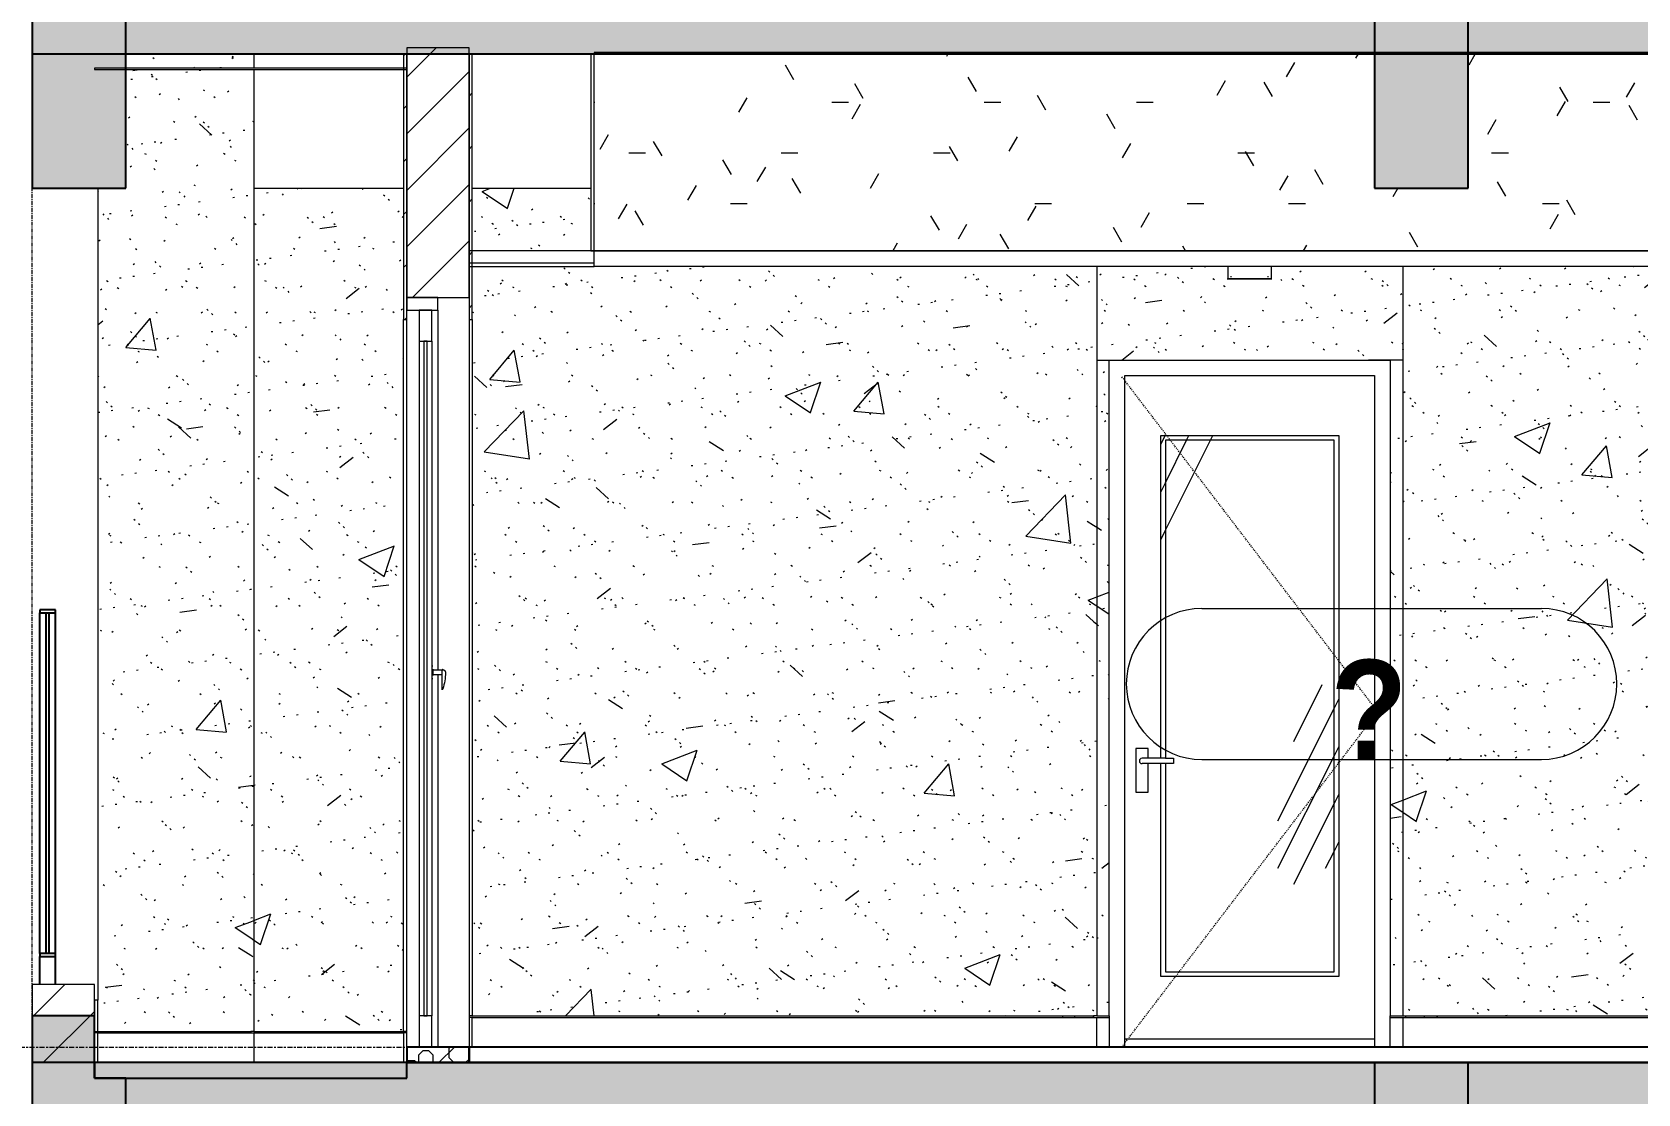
# Model space of a CAD drawing. Header units: millimetres. Extents: x 25061 to 259291, y -8723 to 35400.
# Drawn here: x 33653 to 38796, y 12250 to 15650 of the extents above; entities that cross this region are included whole.
import ezdxf

# ---------------------------------------------------------------- set-up
doc = ezdxf.new("R2010")
doc.units = ezdxf.units.MM
for name, pattern in [('Centre', [31.75, 6.35, -4.7625, 15.875, -4.7625]), ('Dash', [6.35, 3.175, -3.175]), ('Grid Line', [22.225, 12.7, -3.175, 3.175, -3.175])]:
    doc.linetypes.add(name, pattern=pattern)
for name, color, linetype, lineweight in [('0-1', 7, 'Continuous', 5), ('A-CLNG', 13, 'Continuous', 9), ('A-CLNG-1', 250, 'Continuous', 18), ('A-CLNG-2', 7, 'Continuous', 9), ('A-CLNG-PATT-1', 7, 'Continuous', 9), ('A-CLNG-PATT-2', 9, 'Continuous', 9), ('A-DETL-GENF-HDLN-1', 7, 'Dash', 9), ('A-DETL-GENF-HDLN-2', 1, 'Continuous', 9), ('A-DOOR', 31, 'Continuous', 9), ('A-DOOR-1', 7, 'Continuous', 9), ('A-DOOR-FRAM', 31, 'Continuous', 9), ('A-DOOR-GLAZ', 31, 'Continuous', 9), ('A-DOOR-IDEN', 31, 'Continuous', 9), ('A-FLOR-1', 10, 'Continuous', 25), ('A-FLOR-HRAL-1', 253, 'Continuous', 9), ('A-FLOR-LEVL-2', 51, 'Centre', 9), ('A-FLOR-PATT-1', 7, 'Continuous', 9), ('A-FLOR-PATT-2', 9, 'Continuous', 9), ('A-WALL', 113, 'Continuous', 9), ('A-WALL-1', 113, 'Continuous', 18), ('A-WALL-PATT-1', 7, 'Continuous', 9), ('A-WALL-PATT-2', 9, 'Continuous', 9), ('A-WALL-PATT-4', 111, 'Continuous', 9), ('E-LITE-EQPM', 33, 'Continuous', 9), ('E-LITE-EQPM-1', 7, 'Continuous', 9), ('I-WALL-1', 250, 'Continuous', 18), ('I-WALL-2', 7, 'Continuous', 9), ('S-BEAM-1', 12, 'Continuous', 5), ('S-BEAM-2', 10, 'Continuous', 25), ('S-BEAM-3', 7, 'Continuous', 9), ('S-COLS-1', 7, 'Continuous', 9), ('S-GRID-1', 1, 'Grid Line', 9)]:
    doc.layers.add(name, color=color, linetype=linetype, lineweight=lineweight)
doc.styles.add('Arial_B_1', font='arialbd.ttf', dxfattribs={"width": 0.9, "height": 320})
pattern_1 = [(50, (81080.3, 14125), (1165.978, -102.01), [121.92, -1341.12]), (355, (81080.3, 14125), (-225.554, 1222.763), [97.536, -1072.896]), (100.451, (81177.5, 14116.5), (940.433, 1120.746), [103.616, -1139.776]), (46.184, (81080.3, 14450.1), (1734.906, -269.074), [182.88, -2011.68]), (96.636, (81224.9, 14427.7), (1519.377, 1583.536), [155.424, -1709.665]), (351.184, (81080.3, 14450.1), (1519.39, 1583.52), [146.304, -1609.344]), (21, (81242.9, 14368.8), (970.332, -654.498), [121.92, -1341.12]), (326, (81242.9, 14368.8), (395.533, 1178.804), [97.536, -1072.896]), (71.451, (81323.7, 14314.3), (1365.87, 524.296), [103.616, -1139.776]), (37.5, (81080.3, 14125), (19.767, 541.1527), [53.645, -1006.246, 53.645, -1035.507, -1076.96]), (37.5, (81080.3, 14125), (19.767, 541.1527), [-2149.043, 53.645, -1023.315]), (7.5, (81080.3, 14125), (427.646, 641.156), [53.645, -567.334, 53.645, -981.862, -410.464]), (7.5, (81080.3, 14125), (427.646, 641.156), [-1656.486, 53.645, -356.819]), (327.5, (80717.8, 14125), (867.782, -36.665), [53.645, -352.755, 53.645, -1214.323, -1682.496]), (327.5, (80717.8, 14125), (867.782, -36.665), [-1674.368, 53.645, -1628.851]), (317.5, (80555.2, 14125), (948.028, 162.731), [53.645, -474.675, 53.645, -788.416, -1194.816]), (317.5, (80555.2, 14125), (948.028, 162.731), [-1370.38, 53.645, -1141.17])]
pattern_2 = [(37.5, (81080.3, 14125), (-5.1206, 156.61216), [5.364, -118.181, 5.364, -132.812, -132.08]), (37.5, (81080.3, 14125), (-5.1206, 156.61216), [-261.722, 5.364, -126.716]), (7.5, (81080.3, 14125), (143.847, 229.3842), [5.364, -61.285, 5.364, -105.989, -42.672]), (7.5, (81080.3, 14125), (143.847, 229.3842), [-178.003, 5.364, -37.308]), (327.5, (80980.33, 14125), (253.11758, 0.46008), [5.364, -35.276, 5.364, -140.94, -191.008]), (327.5, (80980.33, 14125), (253.11758, 0.46008), [-186.944, 5.364, -185.644]), (317.5, (80980.33, 14125), (244.3381, 71.3376), [5.364, -14.956, 5.364, -90.546, -109.728]), (317.5, (80980.33, 14125), (244.3381, 71.3376), [-116.23, 5.364, -104.364])]
pattern_3 = [(45, (81080.3, 14125), (-84.8528, 84.8528), [])]
pattern_4 = [(63.435, (81283.5, 14226.6), (-817.87, 2453.59), [1016, -609.6, 1016, -609.6, -1292.49]), (63.435, (81283.5, 14226.6), (-817.87, 2453.59), [-3251.2, 406.4, -886.09]), (63.435, (81232.7, 14277.4), (-817.87, 2453.59), [812.8, -1016, 609.6, -609.6, -1495.69]), (63.435, (81232.7, 14277.4), (-817.87, 2453.59), [-3048, 711.2, -784.49]), (63.435, (81232.7, 14429.8), (-817.87, 2453.59), [609.6, -1219.2, 406.4, -609.6, -1698.89]), (63.435, (81232.7, 14429.8), (-817.87, 2453.59), [-2844.8, 914.4, -784.49]), (63.435, (81385.1, 14277.4), (-817.87, 2453.59), [609.6, -1219.2, 508, -2206.89]), (63.435, (81537.5, 14429.8), (-817.87, 2453.59), [304.8, -1524, 203.2, -2511.69]), (63.435, (81283.5, 14683.8), (-817.87, 2453.59), [203.2, -1524, 203.2, -812.8, -1800.49]), (63.435, (81283.5, 14683.8), (-817.87, 2453.59), [-2743.2, 508, -1292.49]), (63.435, (82197.9, 14531.4), (-817.87, 2453.59), [1016, -1524, 1219.2, -804.81]), (63.435, (82197.9, 14379), (-817.87, 2453.59), [1422.4, -1016, 1524, -601.61]), (63.435, (82299.5, 14429.8), (-817.87, 2453.59), [1625.6, -812.8, 1219.2, -886.09]), (63.435, (82451.9, 14582.2), (-817.87, 2453.59), [1016, -1422.4, 812.8, -1292.49]), (63.435, (82299.5, 14887), (-817.87, 2453.59), [508, -2032, 609.6, -1394.09]), (63.435, (82604.3, 14734.6), (-817.87, 2453.59), [406.4, -2032, 406.4, -1698.89])]
pattern_5 = [(45, (81080.3, 14125), (-90.50967, 90.50967), [])]

# ---------------------------------------------------------------- blocks, each defined once
blk = doc.blocks.new('NCV_TKTC_KET CAU_rvt-1-TKCS_MẶT CẮT 1')
at = {"layer": 'A-FLOR-PATT-1'}
h = blk.add_hatch(color=256, dxfattribs=at)
h.paths.add_polyline_path([(127252.4, 15580), (127252.4, 15750), (118852.4, 15750), (118852.4, 15580), (126740, 15580)])
h.paths.add_polyline_path([(33652.6, 15580), (42052.6, 15580), (42052.6, 15750), (33652.6, 15750)])
h.paths.add_polyline_path([(114352.4, 15580), (114352.4, 15750), (105952.4, 15750), (105952.4, 15580), (113942, 15580)])
h.paths.add_polyline_path([(46552.6, 15580), (54952.6, 15580), (54952.6, 15750), (46552.6, 15750)])
h = blk.add_hatch(color=256, dxfattribs=at)
h.paths.add_polyline_path([(33652.6, 12180), (42052.6, 12180), (42052.6, 12350), (33652.6, 12350), (33652.6, 12183.4)])
h.paths.add_polyline_path([(54751.6, 12180), (54952.6, 12180), (54952.6, 12350), (46552.6, 12350), (46552.6, 12180), (53151.9, 12180)])
h.paths.add_polyline_path([(127252.4, 12180), (127252.4, 12350), (118852.4, 12350), (118852.4, 12180), (126740, 12180)])
h.paths.add_polyline_path([(105952.4, 12180), (114352.4, 12180), (114352.4, 12350), (105952.4, 12350), (105952.4, 12183.4)])
at = {"layer": 'S-BEAM-1'}
for points in [[(37952.6, 15150), (38252.6, 15150), (38252.6, 15750), (37952.6, 15750), (37952.6, 15224.5)], [(33952.6, 15150), (33952.6, 15700), (33652.6, 15700), (33652.6, 15150)], [(33852.6, 12300), (33852.6, 12500), (33652.6, 12500), (33652.6, 12300)], [(38252.6, 11750), (38252.6, 12350), (37952.6, 12350), (37954.3, 11750)], [(33952.6, 11750), (33952.6, 12300), (33652.6, 12300), (33652.6, 11750)]]:
    blk.add_hatch(color=256, dxfattribs=at).paths.add_polyline_path(points)
at = {"layer": 'A-FLOR-1'}
for p, q in [((33652.6, 15750), (33652.6, 15580)), ((33652.6, 15580), (42052.6, 15580)), ((42052.6, 12350), (33652.6, 12350)), ((33652.6, 12350), (33652.6, 12180))]:
    blk.add_line(p, q, dxfattribs=at)
at = {"layer": 'S-BEAM-2'}
for p, q in [((37952.6, 15750), (37952.6, 15150)), ((38252.6, 15150), (38252.6, 15750)), ((33652.6, 15700), (33652.6, 15150)), ((33952.6, 15150), (33952.6, 15700)), ((33652.6, 15150), (33952.6, 15150)), ((37952.6, 15150), (38252.6, 15150)), ((33852.6, 12500), (33652.6, 12500)), ((33652.6, 12500), (33652.6, 12300)), ((33852.6, 12300), (33852.6, 12500)), ((38252.6, 12350), (37952.6, 12350)), ((37952.6, 12350), (37952.6, 11750)), ((38252.6, 11750), (38252.6, 12350)), ((33652.6, 12300), (33652.6, 11750)), ((33952.6, 12300), (33852.6, 12300)), ((33952.6, 11750), (33952.6, 12300))]:
    blk.add_line(p, q, dxfattribs=at)
at = {"layer": 'S-BEAM-3'}
for p, q in [((34362.6, 15150), (34842.6, 15150)), ((35062.6, 15150), (35442.4, 15150))]:
    blk.add_line(p, q, dxfattribs=at)
at = {"layer": 'S-COLS-1'}
blk.add_line((34352.6, 12450), (34352.6, 12445), dxfattribs=at)
blk = doc.blocks.new('DOOR_CW_01 CANH MO-PANEL KINH - DIG_02-800x2200-CỬA NHÔM KÍNH-400864-TKCS_MẶT CẮT 1')
at = {"layer": 'A-DOOR-1'}
for p, q in [((38042.564287, 7800), (37932.564287, 7800)), ((38052.564287, 5695), (38052.564287, 5700)), ((38052.564287, 5695), (38052.564287, 5700)), ((38052.564287, 5695), (38052.564287, 5700)), ((38112.564287, 5695), (38112.564287, 5700)), ((38152.564287, 5700), (38152.564287, 5695)), ((38152.564287, 5700), (38152.564287, 5695)), ((38152.564287, 5695), (38152.564287, 5700))]:
    blk.add_line(p, q, dxfattribs=at)
blk = doc.blocks.new('DOOR_CW_01 CANH MO-PANEL KINH - DIW_01-900x2200-CỬA GỖ VÂN LAMINATE-553393-TKCS_MẶT CẮT 1')
at = {"layer": 'A-DOOR-1'}
for p, q in [((37062.564287, 7800), (37172.564287, 7800)), ((36952.564287, 5700), (36952.564287, 5695)), ((36952.564287, 5700), (36952.564287, 5695)), ((36952.564287, 5700), (36952.564287, 5695)), ((36992.564287, 5695), (36992.564287, 5700)), ((37052.564287, 5695), (37052.564287, 5700)), ((37052.564287, 5695), (37052.564287, 5700)), ((37052.564287, 5700), (37052.564287, 5695))]:
    blk.add_line(p, q, dxfattribs=at)
blk = doc.blocks.new('LIC_09 - ĐÈN LED DOWNLIGHT ÂM TRẦN_ P_9W - 6000K - LIC_09 - ĐÈN LED DOWNLIGHT ÂM TRẦN_ P_9W_ ÁNH SÁNG TRẮNG 6000K-513702-TKCS_MẶT CẮT 1')
at = {"layer": 'E-LITE-EQPM-1'}
for p, q in [((37482.2, 8100), (37482.2, 8060)), ((37622.2, 8060), (37622.2, 8100)), ((37480.9, 8060), (37623.5, 8060)), ((37552.2, 8060), (37482.2, 8060)), ((37492.2, 8068), (37492.2, 8065)), ((37622.2, 8060), (37552.2, 8060)), ((37612.2, 8065), (37612.2, 8068))]:
    blk.add_line(p, q, dxfattribs=at)
blk = doc.blocks.new('DOOR_CW_01 CANH MO-PANEL KINH - DIG_01-900x2200-CỬA NHÔM KÍNH-V30-TKCS_MẶT CẮT 1')
at = {"layer": 'A-DETL-GENF-HDLN-2'}
h = blk.add_hatch(dxfattribs=at)
h.set_pattern_fill('FP_13', color=256, style=0, pattern_type=2)
h.set_pattern_definition(pattern_4)
h.paths.add_polyline_path([(37822.6, 12626), (37837.6, 12626), (37837.6, 14358), (37267.6, 14358), (37267.6, 13324.5), (37282.6, 13324.5), (37282.6, 14343), (37822.6, 14343), (37822.6, 12641), (37282.6, 12641), (37282.6, 13307.5), (37267.6, 13307.5), (37267.6, 12626), (37282.6, 12626)])
h = blk.add_hatch(dxfattribs=at)
h.set_pattern_fill('FP_13', color=256, style=0, pattern_type=2)
h.set_pattern_definition(pattern_4)
h.paths.add_polyline_path([(37822.6, 12641), (37822.6, 14343), (37282.6, 14343), (37282.6, 13324.5), (37308.4, 13324.5), (37308.4, 13307.5), (37282.6, 13307.5), (37282.6, 12641)])
at = {"layer": 'A-DETL-GENF-HDLN-1'}
for p, q in [((37962.6, 13473.5), (37142.6, 14547)), ((37142.6, 12400), (37962.6, 13473.5))]:
    blk.add_line(p, q, dxfattribs=at)
at = {"layer": 'A-DOOR-1'}
for p, q in [((37152.6, 12400), (37152.6, 14550)), ((37152.6, 14550), (37952.6, 14550)), ((37952.6, 14550), (37952.6, 12400)), ((37267.6, 13324.5), (37267.6, 14358)), ((37267.6, 14358), (37837.6, 14358)), ((37837.6, 14358), (37837.6, 12626)), ((37822.6, 14343), (37282.6, 14343)), ((37282.6, 14343), (37282.6, 13324.5)), ((37822.6, 12641), (37822.6, 14343)), ((37227.3, 13356), (37187.8, 13356)), ((37187.8, 13356), (37187.8, 13216)), ((37282.6, 13324.5), (37207.6, 13324.5)), ((37227.3, 13324.5), (37227.3, 13356)), ((37282.6, 13324.5), (37308.4, 13324.5)), ((37308.4, 13324.5), (37308.4, 13307.5)), ((37282.6, 13307.5), (37207.6, 13307.5)), ((37227.3, 13216), (37227.3, 13307.5)), ((37267.6, 12626), (37267.6, 13307.5)), ((37282.6, 13307.5), (37282.6, 12641)), ((37308.4, 13307.5), (37282.6, 13307.5)), ((37187.8, 13216), (37227.3, 13216)), ((37837.6, 12626), (37267.6, 12626)), ((37282.6, 12641), (37822.6, 12641)), ((37102.6, 12500), (37102.6, 12495)), ((38002.6, 12495), (38002.6, 12500)), ((37152.6, 12426), (37952.6, 12426))]:
    blk.add_line(p, q, dxfattribs=at)
for start, end in [(90, 180), (180, 270)]:
    blk.add_arc((37207.6, 13316), 8.5, start, end, dxfattribs=at)
blk = doc.blocks.new('Railing - Railing-910886-TKCS_MẶT CẮT 1')
at = {"layer": 'A-FLOR-HRAL-1'}
for p, q in [((33862.564287, 5645), (33852.564287, 5645)), ((33852.564287, 5645), (33852.564287, 5550)), ((33862.564287, 5550), (33862.564287, 5645)), ((33862.564287, 5645), (34362.564287, 5645)), ((34362.564287, 5645), (34842.564287, 5645)), ((34362.564287, 5645), (34362.564287, 5550)), ((34852.564287, 5645), (34842.564287, 5645)), ((34842.564287, 5645), (34842.564287, 5550)), ((33852.564287, 5550), (33862.564287, 5550))]:
    blk.add_line(p, q, dxfattribs=at)
blk = doc.blocks.new('Railing - Railing-910888-TKCS_MẶT CẮT 1')
at = {"layer": 'A-FLOR-HRAL-1'}
for p, q in [((38042.564287, 5695), (41842.564287, 5695)), ((38042.564287, 5695), (38042.564287, 5600)), ((41852.564287, 5695), (41842.564287, 5695)), ((41842.564287, 5695), (41842.564287, 5600)), ((41852.564287, 5600), (41852.564287, 5695)), ((41842.564287, 5600), (41852.564287, 5600))]:
    blk.add_line(p, q, dxfattribs=at)
blk = doc.blocks.new('Railing - Railing-910890-TKCS_MẶT CẮT 1')
at = {"layer": 'A-FLOR-HRAL-1'}
for p, q in [((38002.564287, 5600), (38002.564287, 5695)), ((38002.564287, 5695), (38042.564287, 5695))]:
    blk.add_line(p, q, dxfattribs=at)
blk = doc.blocks.new('Railing - Railing-V34-TKCS_MẶT CẮT 1')
at = {"layer": 'A-FLOR-HRAL-1'}
for p, q in [((37062.564287, 12495), (37102.564287, 12495)), ((37062.564287, 12400), (37062.564287, 12495)), ((37102.564287, 12495), (37102.564287, 12400))]:
    blk.add_line(p, q, dxfattribs=at)
blk = doc.blocks.new('Railing - Railing-V35-TKCS_MẶT CẮT 1')
at = {"layer": 'A-FLOR-HRAL-1'}
for p, q in [((35062.6, 12495), (35052.6, 12495)), ((35062.6, 12495), (37062.2, 12495)), ((35062.6, 12400), (35062.6, 12495)), ((37062.2, 12495), (37062.2, 12400))]:
    blk.add_line(p, q, dxfattribs=at)
blk = doc.blocks.new('CL_01-VÁCH DỰNG THẠCH CAO CĂN HỘ LOẠI 1-5A5 - CL_01-VÁCH DỰNG THẠCH CAO CĂN HỘ LOẠI 1A-5-V36-TKCS_MẶT CẮT 1')
at = {"layer": 'A-CLNG-PATT-2'}
h = blk.add_hatch(dxfattribs=at)
h.set_pattern_fill('FP_1', color=256, style=0, pattern_type=2)
h.set_pattern_definition([(0, (81080.3, 14125), (650.24, 162.56), [53.645, -434.035, 53.645, -434.035, -2600.96]), (0, (81080.3, 14125), (650.24, 162.56), [-975.36, 53.645, -921.715, 53.645, -434.035, -1137.92]), (0, (81080.3, 14125), (650.24, 162.56), [-2438.4, 53.645, -271.475, 53.645, -759.155]), (120, (81324.14, 14206.28), (-465.9011, 481.84436), [53.645, -434.035, 53.645, -3034.995]), (120, (81324.14, 14206.28), (-465.9011, 481.84436), [-541.325, -434.035, 53.645, -921.715, -1625.6]), (120, (81324.14, 14206.28), (-465.9011, 481.84436), [-1950.72, 53.645, -434.035, 53.645, -1084.275]), (120, (81324.14, 14206.28), (-465.9011, 481.84436), [-2492.045, -271.475, 53.645, -759.155]), (240, (81405.42, 14531.4), (-184.3389, -644.40436), [53.645, -434.035, 53.645, -3034.995]), (240, (81405.42, 14531.4), (-184.3389, -644.40436), [-541.325, -434.035, 53.645, -921.715, -1625.6]), (240, (81405.42, 14531.4), (-184.3389, -644.40436), [-1950.72, 53.645, -434.035, 53.645, -1084.275]), (240, (81405.42, 14531.4), (-184.3389, -644.40436), [-2492.045, -271.475, 53.645, -759.155])])
h.paths.add_polyline_path([(35452.4, 14950), (41052.6, 14950), (41052.6, 15580), (38252.6, 15580), (38252.6, 15150), (37952.6, 15150), (37952.6, 15580), (35452.4, 15580)])
at = {"layer": 'A-CLNG-1'}
for p, q in [((35452.4, 15580), (35442.4, 15580)), ((35442.4, 15580), (35442.4, 14950)), ((35452.4, 14950), (35452.4, 15580)), ((35442.4, 14950), (35452.4, 14950))]:
    blk.add_line(p, q, dxfattribs=at)
at = {"layer": 'A-CLNG-2'}
blk.add_line((41052.6, 14950), (35452.6, 14950), dxfattribs=at)
blk = doc.blocks.new('NCV_TKTC_TANG 3 - 4_rvt-1-TKCS_MẶT CẮT 1')
at = {"layer": 'A-CLNG-PATT-1'}
h = blk.add_hatch(dxfattribs=at)
h.set_pattern_fill('FP_7', color=256, style=0, pattern_type=2)
h.set_pattern_definition([(0, (81080.3, 14125), (1300.48, 325.12), [53.645, -921.715, 53.645, -6123.635]), (0, (81080.3, 14125), (1300.48, 325.12), [-1029.005, -921.715, 53.645, -1897.075, -3251.2]), (0, (81080.3, 14125), (1300.48, 325.12), [-3901.44, 53.645, -921.715, 53.645, -2222.195]), (0, (81080.3, 14125), (1300.48, 325.12), [-4930.445, -596.595, 53.645, -1571.955]), (120, (81567.98, 14287.56), (-931.8022, 963.6887), [53.645, -921.715, -6177.28]), (120, (81567.98, 14287.56), (-931.8022, 963.6887), [-975.36, 53.645, -921.715, -5201.92]), (120, (81567.98, 14287.56), (-931.8022, 963.6887), [-1950.72, 53.645, -1897.075, -3251.2]), (120, (81567.98, 14287.56), (-931.8022, 963.6887), [-3901.44, 53.645, -921.715, -2275.84]), (120, (81567.98, 14287.56), (-931.8022, 963.6887), [-4876.8, 53.645, -596.595, -1625.6]), (120, (81567.98, 14287.56), (-931.8022, 963.6887), [-5527.04, 53.645, -1571.955]), (240, (81730.54, 14937.8), (-368.6778, -1288.8087), [53.645, -921.715, -6177.28]), (240, (81730.54, 14937.8), (-368.6778, -1288.8087), [-975.36, 53.645, -921.715, -5201.92]), (240, (81730.54, 14937.8), (-368.6778, -1288.8087), [-1950.72, 53.645, -1897.075, -3251.2]), (240, (81730.54, 14937.8), (-368.6778, -1288.8087), [-3901.44, 53.645, -921.715, -2275.84]), (240, (81730.54, 14937.8), (-368.6778, -1288.8087), [-4876.8, 53.645, -596.595, -1625.6]), (240, (81730.54, 14937.8), (-368.6778, -1288.8087), [-5527.04, 53.645, -1571.955])])
h.paths.add_polyline_path([(38754.2, 15580), (41052.6, 15580), (41052.6, 15585), (35452.6, 15585), (35452.6, 15580), (37954.3, 15580)])
at = {"layer": 'A-FLOR-PATT-2'}
h = blk.add_hatch(dxfattribs=at)
h.set_pattern_fill('FP_6', color=256, style=0, pattern_type=2)
h.set_pattern_definition([(180, (81252.7, 14216.3), (-2e-14, -203.2), [19.239, -183.961]), (135, (81266.3, 14202.7), (-203.19986, 1e-14), [19.239, -268.129]), (90, (81266.3, 14183.47), (-203.2, 1e-14), [19.239, -183.961]), (45, (81252.7, 14169.86), (0, 203.19986), [19.239, -268.129]), (0, (81233.46, 14169.86), (0, 203.2), [19.239, -183.961]), (315, (81219.86, 14183.47), (203.19986, 0), [19.239, -268.129]), (270, (81219.86, 14202.7), (203.2, 1e-14), [19.239, -183.961]), (225, (81233.46, 14216.31), (1e-14, -203.19986), [19.239, -268.129]), (180, (81207.18, 14184.3), (-2e-14, -203.2), [22.055, -181.145]), (135, (81222.78, 14168.71), (-203.19986, 1e-14), [22.055, -265.314]), (90, (81222.78, 14146.66), (-203.2, 1e-14), [22.055, -181.145]), (45, (81207.18, 14131.06), (0, 203.19986), [22.055, -265.314]), (0, (81185.13, 14131.06), (0, 203.2), [22.055, -181.145]), (315, (81169.54, 14146.66), (203.19986, 0), [22.055, -265.314]), (270, (81169.54, 14168.71), (203.2, 1e-14), [22.055, -181.145]), (225, (81185.13, 14184.3), (1e-14, -203.19986), [22.055, -265.314]), (180, (81114.68, 14169.67), (-2e-14, -203.2), [14.547, -188.653]), (135, (81124.96, 14159.39), (-203.19986, 1e-14), [14.547, -272.821]), (90, (81124.96, 14144.84), (-203.2, 1e-14), [14.547, -188.653]), (45, (81114.68, 14134.56), (0, 203.19986), [14.547, -272.821]), (0, (81100.13, 14134.56), (0, 203.2), [14.547, -188.653]), (315, (81089.85, 14144.84), (203.19986, 0), [14.547, -272.821]), (270, (81089.85, 14159.39), (203.2, 1e-14), [14.547, -188.653]), (225, (81100.13, 14169.67), (1e-14, -203.19986), [14.547, -272.821]), (90, (81183.32, 14194.78), (-203.2, 1e-14), [29.097, -174.103]), (45, (81162.74, 14174.2), (0, 203.19986), [29.097, -258.271]), (0, (81133.65, 14174.2), (0, 203.2), [29.097, -174.103]), (315, (81113.07, 14194.78), (203.19986, 0), [29.097, -258.271]), (270, (81113.07, 14223.87), (203.2, 1e-14), [29.097, -174.103]), (225, (81133.65, 14244.45), (1e-14, -203.19986), [29.097, -258.271]), (180, (81162.74, 14244.45), (-2e-14, -203.2), [29.097, -174.103]), (135, (81183.32, 14223.87), (-203.19986, 1e-14), [29.097, -258.271]), (90, (81262.35, 14261.4), (-203.2, 1e-14), [37.075, -166.125]), (45, (81236.13, 14235.19), (0, 203.19986), [37.075, -250.293]), (0, (81199.05, 14235.19), (0, 203.2), [37.075, -166.125]), (315, (81172.84, 14261.4), (203.19986, 0), [37.075, -250.293]), (270, (81172.84, 14298.48), (203.2, 1e-14), [37.075, -166.125]), (225, (81199.05, 14324.7), (1e-14, -203.19986), [37.075, -250.293]), (180, (81236.13, 14324.7), (-2e-14, -203.2), [37.075, -166.125]), (135, (81262.35, 14298.48), (-203.19986, 1e-14), [37.075, -250.293]), (90, (81138.85, 14272.68), (-203.2, 1e-14), [19.242, -183.958]), (45, (81125.24, 14259.07), (0, 203.19986), [19.242, -268.127]), (0, (81106, 14259.07), (0, 203.2), [19.242, -183.958]), (315, (81092.4, 14272.68), (203.19986, 0), [19.242, -268.127]), (270, (81092.4, 14291.92), (203.2, 1e-14), [19.242, -183.958]), (225, (81106, 14305.53), (1e-14, -203.19986), [19.242, -268.127]), (180, (81125.24, 14305.53), (-2e-14, -203.2), [19.242, -183.958]), (135, (81138.85, 14291.92), (-203.19986, 1e-14), [19.242, -268.127])])
h.paths.add_polyline_path([(35052.6, 12350), (35052.6, 12400), (34852.6, 12400), (34852.6, 12350)])
at = {"layer": 'A-WALL-PATT-1'}
h = blk.add_hatch(dxfattribs=at)
h.set_pattern_fill('FP_3', color=256, style=0, pattern_type=2)
h.set_pattern_definition(pattern_3)
h.paths.add_polyline_path([(34852.6, 14730), (34852.6, 15580), (34842.6, 15580), (34842.6, 14730)])
h = blk.add_hatch(dxfattribs=at)
h.set_pattern_fill('FP_3', color=256, style=0, pattern_type=2)
h.set_pattern_definition(pattern_3)
h.paths.add_polyline_path([(35062.6, 14730), (35062.6, 15580), (35052.6, 15580), (35052.6, 14730)])
h = blk.add_hatch(dxfattribs=at)
h.set_pattern_fill('FP_3', color=256, style=0, pattern_type=2)
h.set_pattern_definition(pattern_3)
h.paths.add_polyline_path([(33862.6, 12450), (33862.6, 12550), (33852.6, 12550), (33852.6, 12450)])
at = {"layer": 'A-WALL-PATT-2'}
h = blk.add_hatch(dxfattribs=at)
h.set_pattern_fill('FP_4', color=256, style=0, pattern_type=2)
h.set_pattern_definition(pattern_1)
h.paths.add_polyline_path([(33955, 12450), (34352.6, 12450), (34352.6, 15530), (33952.6, 15530), (33952.6, 15150), (33862.6, 15150), (33862.6, 12450)])
h.paths.add_polyline_path([(33952.6, 15535), (34352.6, 15535), (34352.6, 15580), (33952.6, 15580)])
h = blk.add_hatch(dxfattribs=at)
h.set_pattern_fill('FP_5', color=256, style=0, pattern_type=2)
h.set_pattern_definition(pattern_2)
h.paths.add_polyline_path([(33955, 12450), (34352.6, 12450), (34352.6, 15530), (33952.6, 15530), (33952.6, 15150), (33862.6, 15150), (33862.6, 12450)])
h.paths.add_polyline_path([(33952.6, 15535), (34352.6, 15535), (34352.6, 15580), (33952.6, 15580)])
h = blk.add_hatch(dxfattribs=at)
h.set_pattern_fill('FP_4', color=256, style=0, pattern_type=2)
h.set_pattern_definition(pattern_1)
h.paths.add_polyline_path([(34352.6, 12450), (34362.6, 12450), (34362.6, 15530), (34352.6, 15530), (34352.6, 13399.9)])
h.paths.add_polyline_path([(34352.6, 15535), (34362.6, 15535), (34362.6, 15580), (34352.6, 15580)])
h = blk.add_hatch(dxfattribs=at)
h.set_pattern_fill('FP_5', color=256, style=0, pattern_type=2)
h.set_pattern_definition(pattern_2)
h.paths.add_polyline_path([(34352.6, 12450), (34362.6, 12450), (34362.6, 15530), (34352.6, 15530), (34352.6, 13399.9)])
h.paths.add_polyline_path([(34352.6, 15535), (34362.6, 15535), (34362.6, 15580), (34352.6, 15580)])
h = blk.add_hatch(dxfattribs=at)
h.set_pattern_fill('FP_4', color=256, style=0, pattern_type=2)
h.set_pattern_definition(pattern_1)
h.paths.add_polyline_path([(34842.6, 12450), (34842.6, 15150), (34362.6, 15150), (34362.6, 12450)])
h = blk.add_hatch(dxfattribs=at)
h.set_pattern_fill('FP_5', color=256, style=0, pattern_type=2)
h.set_pattern_definition(pattern_2)
h.paths.add_polyline_path([(34842.6, 12450), (34842.6, 15150), (34362.6, 15150), (34362.6, 12450)])
h = blk.add_hatch(dxfattribs=at)
h.set_pattern_fill('FP_4', color=256, style=0, pattern_type=2)
h.set_pattern_definition(pattern_1)
h.paths.add_polyline_path([(35062.6, 12500), (37052.6, 12500), (37052.6, 14900), (35062.6, 14900), (35062.6, 13399.9)])
h.paths.add_polyline_path([(35442.4, 14950), (35442.4, 15150), (35062.6, 15150), (35062.6, 14950)])
h = blk.add_hatch(dxfattribs=at)
h.set_pattern_fill('FP_5', color=256, style=0, pattern_type=2)
h.set_pattern_definition(pattern_2)
h.paths.add_polyline_path([(35062.6, 12500), (37052.6, 12500), (37052.6, 14900), (35062.6, 14900), (35062.6, 13399.9)])
h.paths.add_polyline_path([(35442.4, 14950), (35442.4, 15150), (35062.6, 15150), (35062.6, 14950)])
h = blk.add_hatch(dxfattribs=at)
h.set_pattern_fill('FP_4', color=256, style=0, pattern_type=2)
h.set_pattern_definition(pattern_1)
h.paths.add_polyline_path([(38754.2, 12500), (41842.6, 12500), (41842.6, 14900), (38042.6, 14900), (38042.6, 12500)])
h.paths.add_polyline_path([(41842.6, 14950), (41842.6, 15150), (41062.6, 15150), (41062.6, 14950)])
h = blk.add_hatch(dxfattribs=at)
h.set_pattern_fill('FP_5', color=256, style=0, pattern_type=2)
h.set_pattern_definition(pattern_2)
h.paths.add_polyline_path([(38754.2, 12500), (41842.6, 12500), (41842.6, 14900), (38042.6, 14900), (38042.6, 12500)])
h.paths.add_polyline_path([(41842.6, 14950), (41842.6, 15150), (41062.6, 15150), (41062.6, 14950)])
h = blk.add_hatch(dxfattribs=at)
h.set_pattern_fill('FP_4', color=256, style=0, pattern_type=2)
h.set_pattern_definition(pattern_1)
h.paths.add_polyline_path([(37062.6, 12500), (37062.6, 14900), (37052.6, 14900), (37052.6, 12500)])
h = blk.add_hatch(dxfattribs=at)
h.set_pattern_fill('FP_5', color=256, style=0, pattern_type=2)
h.set_pattern_definition(pattern_2)
h.paths.add_polyline_path([(37062.6, 12500), (37062.6, 14900), (37052.6, 14900), (37052.6, 12500)])
h = blk.add_hatch(dxfattribs=at)
h.set_pattern_fill('FP_4', color=256, style=0, pattern_type=2)
h.set_pattern_definition(pattern_1)
h.paths.add_polyline_path([(37062.6, 12500), (37102.6, 12500), (37102.6, 14600), (38002.6, 14600), (38002.6, 12500), (38042.6, 12500), (38042.6, 14900), (37622.2, 14900), (37622.2, 14860), (37482.2, 14860), (37482.2, 14900), (37062.6, 14900), (37062.6, 14600)])
h = blk.add_hatch(dxfattribs=at)
h.set_pattern_fill('FP_5', color=256, style=0, pattern_type=2)
h.set_pattern_definition(pattern_2)
h.paths.add_polyline_path([(37062.6, 12500), (37102.6, 12500), (37102.6, 14600), (38002.6, 14600), (38002.6, 12500), (38042.6, 12500), (38042.6, 14900), (37622.2, 14900), (37622.2, 14860), (37482.2, 14860), (37482.2, 14900), (37062.6, 14900), (37062.6, 14600)])
at = {"layer": 'A-CLNG-1'}
for p, q in [((41052.6, 15585), (35452.6, 15585)), ((35452.6, 15585), (35452.6, 15580)), ((34852.6, 15535), (33852.6, 15535)), ((33852.6, 15535), (33852.6, 15530)), ((34852.6, 15530), (34852.6, 15535)), ((35452.6, 15580), (41052.6, 15580)), ((33852.6, 15530), (34852.6, 15530)), ((35452.6, 14950), (35052.6, 14950)), ((35052.6, 14950), (35052.6, 14900)), ((35452.6, 14900), (35452.6, 14950)), ((35052.6, 14900), (35452.6, 14900))]:
    blk.add_line(p, q, dxfattribs=at)
at = {"layer": 'A-CLNG-2'}
for p, q in [((35452.6, 14950), (41052.6, 14950)), ((35452.6, 14910), (35052.6, 14910)), ((41052.6, 14900), (35452.6, 14900))]:
    blk.add_line(p, q, dxfattribs=at)
at = {"layer": 'A-FLOR-1'}
for p, q in [((35052.6, 12400), (34852.6, 12400)), ((34852.6, 12400), (34852.6, 12350)), ((41852.6, 12400), (35052.6, 12400)), ((35052.6, 12400), (35052.6, 12350)), ((35052.6, 12350), (35052.6, 12400)), ((34852.6, 12350), (33852.6, 12350)), ((33852.6, 12350), (33852.6, 12300)), ((34852.6, 12300), (34852.6, 12350)), ((34852.6, 12350), (35052.6, 12350)), ((35052.6, 12350), (41852.6, 12350)), ((33852.6, 12300), (34852.6, 12300))]:
    blk.add_line(p, q, dxfattribs=at)
at = {"layer": 'I-WALL-1'}
for p, q in [((34842.6, 15580), (34842.6, 14730)), ((34852.6, 15580), (34842.6, 15580)), ((34852.6, 14730), (34852.6, 15580)), ((35052.6, 15580), (35052.6, 14730)), ((35062.6, 15580), (35052.6, 15580)), ((35062.6, 14730), (35062.6, 15580)), ((34842.6, 14730), (34852.6, 14730)), ((35052.6, 14730), (35062.6, 14730)), ((33852.6, 12550), (33852.6, 12450)), ((33862.6, 12550), (33852.6, 12550)), ((33862.6, 12450), (33862.6, 12550)), ((33852.6, 12450), (33862.6, 12450))]:
    blk.add_line(p, q, dxfattribs=at)
at = {"layer": 'I-WALL-2'}
for p, q in [((34362.6, 15580), (34362.6, 15535)), ((34362.6, 15530), (34362.6, 12450)), ((33862.6, 15150), (33862.6, 12550)), ((37062.6, 14900), (37062.6, 12500)), ((38042.6, 14900), (38042.6, 12500)), ((34842.6, 12450), (34842.6, 14730)), ((35062.6, 14730), (35062.6, 12500)), ((37102.6, 12500), (37102.6, 14600)), ((37102.6, 14600), (38002.6, 14600)), ((38002.6, 14600), (38002.6, 12500)), ((35062.6, 12500), (35052.6, 12500)), ((35062.6, 12500), (37052.6, 12500)), ((37062.6, 12500), (37052.6, 12500)), ((37062.6, 12500), (37102.6, 12500)), ((38002.6, 12500), (38042.6, 12500)), ((38042.6, 12500), (41842.6, 12500)), ((33862.6, 12450), (34352.6, 12450)), ((34362.6, 12450), (34352.6, 12450)), ((34362.6, 12450), (34842.6, 12450)), ((34852.6, 12450), (34842.6, 12450))]:
    blk.add_line(p, q, dxfattribs=at)
at = {"layer": ''}
for name, p in [('Railing - Railing-V35-TKCS_MẶT CẮT 1', (0, 0)), ('Railing - Railing-V34-TKCS_MẶT CẮT 1', (0, 0)), ('Railing - Railing-910890-TKCS_MẶT CẮT 1', (0, 6800)), ('Railing - Railing-910888-TKCS_MẶT CẮT 1', (0, 6800)), ('Railing - Railing-910886-TKCS_MẶT CẮT 1', (0, 6800))]:
    blk.add_blockref(name, p, dxfattribs=at)
at = {"layer": 'A-CLNG'}
blk.add_blockref('CL_01-VÁCH DỰNG THẠCH CAO CĂN HỘ LOẠI 1-5A5 - CL_01-VÁCH DỰNG THẠCH CAO CĂN HỘ LOẠI 1A-5-V36-TKCS_MẶT CẮT 1', (0, 0), dxfattribs=at)
at = {"layer": 'A-DOOR'}
for name, p in [('DOOR_CW_01 CANH MO-PANEL KINH - DIW_01-900x2200-CỬA GỖ VÂN LAMINATE-553393-TKCS_MẶT CẮT 1', (0, 6800)), ('DOOR_CW_01 CANH MO-PANEL KINH - DIG_02-800x2200-CỬA NHÔM KÍNH-400864-TKCS_MẶT CẮT 1', (0, 6800)), ('DOOR_CW_01 CANH MO-PANEL KINH - DIG_01-900x2200-CỬA NHÔM KÍNH-V30-TKCS_MẶT CẮT 1', (0, 0))]:
    blk.add_blockref(name, p, dxfattribs=at)
at = {"layer": 'E-LITE-EQPM'}
blk.add_blockref('LIC_09 - ĐÈN LED DOWNLIGHT ÂM TRẦN_ P_9W - 6000K - LIC_09 - ĐÈN LED DOWNLIGHT ÂM TRẦN_ P_9W_ ÁNH SÁNG TRẮNG 6000K-513702-TKCS_MẶT CẮT 1', (0, 6800), dxfattribs=at)
blk = doc.blocks.new('Railing - 50 x 10mm-1251311-TKCS_MẶT CẮT 1')
at = {"layer": ''}
for p, q in [((33677.564287, 2500), (33677.564287, 3590)), ((33727.564287, 2500), (33727.564287, 3590)), ((33677.564287, 2400), (33677.564287, 2490)), ((33727.564287, 2400), (33727.564287, 2490))]:
    blk.add_line(p, q, dxfattribs=at)
blk = doc.blocks.new('Railing - 10mm-1251313-TKCS_MẶT CẮT 1')
at = {"layer": ''}
for p, q in [((33697.564287, 2500), (33697.564287, 3590)), ((33707.564287, 2500), (33707.564287, 3590))]:
    blk.add_line(p, q, dxfattribs=at)
blk = doc.blocks.new('Railing - Railing-3817676-TKCS_MẶT CẮT 1')
at = {"layer": ''}
for p, q in [((33727.564287, 13800), (33677.564287, 13800)), ((33677.564287, 13800), (33677.564287, 13790)), ((33677.564287, 13790), (33727.564287, 13790)), ((33727.564287, 13790), (33727.564287, 13800)), ((33727.564287, 12700), (33677.564287, 12700)), ((33677.564287, 12700), (33677.564287, 12690)), ((33677.564287, 12690), (33727.564287, 12690)), ((33727.564287, 12690), (33727.564287, 12700))]:
    blk.add_line(p, q, dxfattribs=at)
for name in ['Railing - 50 x 10mm-1251311-TKCS_MẶT CẮT 1', 'Railing - 10mm-1251313-TKCS_MẶT CẮT 1']:
    blk.add_blockref(name, (0, 10200))
blk = doc.blocks.new('DEG_02-DEG_03 - DEG_02-2500x2400mm-CỬA ĐI 02 CÁNH TRƯỢT-V57-TKCS_MẶT CẮT 1')
at = {"layer": 'A-DOOR'}
for p, q in [((34932.6, 11360), (34892.6, 11360)), ((34892.6, 11360), (34892.6, 11260)), ((34932.6, 11260), (34932.6, 11360)), ((34892.6, 11260), (34932.6, 11260)), ((34892.6, 11260), (34892.6, 9100)), ((34932.6, 11260), (34932.6, 9100)), ((34935.6, 10220), (34932.6, 10220)), ((34935.6, 10210), (34935.6, 10200)), ((34965.6, 10207), (34935.6, 10207)), ((34935.6, 10200), (34935.6, 10190)), ((34935.6, 10193), (34965.6, 10193)), ((34965.6, 10199.2), (34965.6, 10208.7)), ((34965.6, 10208.7), (34965.6, 10207.4)), ((34965.6, 10206.8), (34965.6, 10206.1)), ((34965.6, 10145.2), (34965.6, 10199.2)), ((34932.6, 10180), (34935.6, 10180)), ((34965.6, 10143.7), (34965.6, 10145.2)), ((34965.6, 10145.2), (34965.6, 10143.7)), ((34932.6, 9100), (34892.6, 9100)), ((34892.6, 9100), (34892.6, 9000)), ((34932.6, 9000), (34932.6, 9100)), ((34892.6, 9000), (34932.6, 9000))]:
    blk.add_line(p, q, dxfattribs=at)
at = {"layer": 'A-DOOR', "flags": 128}
for points in [[(34965.6, 10208.7), (34965.6, 10208.7), (34965.7, 10208.7), (34965.7, 10208.7), (34965.8, 10208.7), (34965.9, 10208.7), (34965.9, 10208.7), (34966, 10208.7), (34966, 10208.7), (34966.1, 10208.7), (34966.1, 10208.7), (34966.2, 10208.7), (34966.3, 10208.7), (34966.3, 10208.7), (34966.4, 10208.7), (34966.4, 10208.7), (34966.5, 10208.7), (34966.5, 10208.7), (34966.6, 10208.7), (34966.6, 10208.7), (34966.6, 10208.7), (34966.7, 10208.7), (34966.7, 10208.7), (34966.8, 10208.7), (34966.8, 10208.7), (34966.8, 10208.7), (34966.9, 10208.7), (34966.9, 10208.7), (34966.9, 10208.7), (34966.9, 10208.7), (34967, 10208.7), (34967, 10208.7), (34967, 10208.7), (34967, 10208.7), (34967, 10208.7), (34967, 10208.7), (34967.1, 10208.7), (34967.1, 10208.7), (34967.1, 10208.7)], [(34967.1, 10208.7), (34967.1, 10208.7), (34967, 10208.7), (34967, 10208.7), (34967, 10208.7), (34967, 10208.7), (34967, 10208.7), (34967, 10208.7), (34966.9, 10208.7), (34966.9, 10208.7), (34966.9, 10208.7), (34966.9, 10208.7), (34966.8, 10208.7), (34966.8, 10208.7), (34966.8, 10208.7), (34966.7, 10208.7), (34966.7, 10208.7), (34966.7, 10208.7), (34966.6, 10208.7), (34966.6, 10208.7), (34966.5, 10208.7), (34966.5, 10208.7), (34966.4, 10208.7), (34966.4, 10208.7), (34966.3, 10208.7), (34966.3, 10208.7), (34966.2, 10208.7), (34966.2, 10208.7), (34966.1, 10208.7), (34966.1, 10208.7), (34966, 10208.7), (34965.9, 10208.7), (34965.9, 10208.7), (34965.8, 10208.7), (34965.8, 10208.7), (34965.7, 10208.7), (34965.6, 10208.7), (34965.6, 10208.7), (34965.6, 10208.7)], [(34967.1, 10208.7), (34967.4, 10208.7), (34967.8, 10208.6), (34968.2, 10208.6), (34968.6, 10208.5), (34968.9, 10208.5), (34969.3, 10208.4), (34969.7, 10208.3), (34970, 10208.2), (34970.4, 10208.1), (34970.7, 10207.9), (34971.1, 10207.8), (34971.4, 10207.6), (34971.8, 10207.4), (34972.1, 10207.2), (34972.4, 10207), (34972.7, 10206.8), (34973, 10206.6), (34973.3, 10206.3), (34973.6, 10206.1), (34973.8, 10205.8), (34974.1, 10205.5), (34974.3, 10205.2), (34974.6, 10204.9), (34974.8, 10204.6), (34975, 10204.3), (34975.2, 10204), (34975.4, 10203.7), (34975.6, 10203.3), (34975.7, 10203), (34975.9, 10202.6), (34976, 10202.3), (34976.1, 10201.9), (34976.2, 10201.6), (34976.3, 10201.2), (34976.4, 10200.8), (34976.4, 10200.4), (34976.5, 10200.1), (34976.5, 10199.7), (34976.5, 10199.3), (34976.5, 10199.2)], [(34976.5, 10199.2), (34976.4, 10192.6), (34976, 10186), (34975.3, 10179.5), (34974.4, 10173), (34973.2, 10166.5), (34971.8, 10160.1), (34970.1, 10153.7), (34968.2, 10147.4), (34967.4, 10145.2)]]:
    blk.add_lwpolyline(points, dxfattribs=at)
at = {"layer": 'A-DOOR-FRAM'}
for p, q in [((34952.6, 11400), (34852.6, 11400)), ((34852.6, 11400), (34852.6, 11360)), ((34952.6, 11360), (34952.6, 11400)), ((34852.6, 11360), (34952.6, 11360)), ((34852.6, 9000), (34852.6, 11330)), ((34952.6, 11360), (34952.6, 10206.8)), ((34952.6, 10193.5), (34952.6, 9000))]:
    blk.add_line(p, q, dxfattribs=at)
at = {"layer": 'A-DOOR-GLAZ'}
for p, q in [((34917.6, 11260), (34907.6, 11260)), ((34907.6, 11260), (34907.6, 9100)), ((34917.6, 9100), (34917.6, 11260)), ((34907.6, 9100), (34917.6, 9100))]:
    blk.add_line(p, q, dxfattribs=at)
blk = doc.blocks.new('STN_Door Tag - STN_Door Tag-1788670-TKCS_MẶT CẮT 1')
at = {"layer": 'A-DOOR-IDEN'}
for p, q in [((37398.9, 27404.1), (38487, 27404.1)), ((37398.9, 26921.1), (38487, 26921.1))]:
    blk.add_line(p, q, dxfattribs=at)
for centre, start, end in [((37398.9, 27162.6), 90, 270), ((38487, 27162.6), 270, 90)]:
    blk.add_arc(centre, 241.5, start, end, dxfattribs=at)

msp = doc.modelspace()

# ---------------------------------------------------------------- hatches: boundary and pattern name
at = {"layer": 'A-WALL-PATT-4'}
h = msp.add_hatch(dxfattribs=at)
h.set_pattern_fill('FP_8', color=256, style=0, pattern_type=2)
h.set_pattern_definition(pattern_5)
h.paths.add_polyline_path([(34852.6, 12350), (35052.6, 12350), (35052.6, 12400), (34852.6, 12400)])
h.paths.add_polyline_path([(34852.6, 14800), (35052.6, 14800), (35052.6, 15600), (34852.6, 15600)])
h = msp.add_hatch(dxfattribs=at)
h.set_pattern_fill('FP_8', color=256, style=0, pattern_type=2)
h.set_pattern_definition(pattern_5)
h.paths.add_polyline_path([(33852.6, 12350), (33852.6, 12600), (33652.6, 12600), (33652.6, 12350)])

# ---------------------------------------------------------------- linework, layer by layer
at = {"layer": 'A-FLOR-LEVL-2'}
msp.add_line((25061.1, 12400), (134152.6, 12400), dxfattribs=at)
at = {"layer": 'A-WALL'}
msp.add_line((35052.6, 14730), (35052.6, 12400), dxfattribs=at)
at = {"layer": 'A-WALL-1'}
for p, q in [((35052.6, 15600), (34852.6, 15600)), ((34852.6, 15600), (34852.6, 14800)), ((35052.6, 14800), (35052.6, 15600)), ((34852.6, 14800), (35052.6, 14800)), ((33852.6, 12600), (33652.6, 12600)), ((33652.6, 12600), (33652.6, 12350)), ((33852.6, 12350), (33852.6, 12600)), ((35052.6, 12400), (34852.6, 12400)), ((34852.6, 12400), (34852.6, 12350)), ((35052.6, 12350), (35052.6, 12400)), ((33652.6, 12350), (33852.6, 12350)), ((34852.6, 12350), (35052.6, 12350))]:
    msp.add_line(p, q, dxfattribs=at)
at = {"layer": 'S-GRID-1'}
msp.add_line((33652.6, -3283.1), (33652.6, 30285.9), dxfattribs=at)

# ---------------------------------------------------------------- block references
at = {"layer": ''}
msp.add_blockref('Railing - Railing-3817676-TKCS_MẶT CẮT 1', (0, 0), dxfattribs=at)
at = {"layer": '0-1'}
for name in ['NCV_TKTC_KET CAU_rvt-1-TKCS_MẶT CẮT 1', 'NCV_TKTC_TANG 3 - 4_rvt-1-TKCS_MẶT CẮT 1']:
    msp.add_blockref(name, (0, 0), dxfattribs=at)
at = {"layer": 'A-DOOR'}
msp.add_blockref('DEG_02-DEG_03 - DEG_02-2500x2400mm-CỬA ĐI 02 CÁNH TRƯỢT-V57-TKCS_MẶT CẮT 1', (0, 3400), dxfattribs=at)
at = {"layer": 'A-DOOR-IDEN'}
msp.add_blockref('STN_Door Tag - STN_Door Tag-1788670-TKCS_MẶT CẮT 1', (0, -13600), dxfattribs=at)

# ---------------------------------------------------------------- texts
at = {"layer": 'A-DOOR-IDEN', "insert": (37934.8, 13479.6), "char_height": 320, "width": 257.76, "attachment_point": 5, "line_spacing_factor": 0.936439, "style": 'Arial_B_1'}
msp.add_mtext('\\pt7.2,14.4,21.6,28.8,36,43.2,50.4,57.6,64.8,72,79.2,86.4,93.6,100.8,108,115.2,122.4,129.6,136.8,144,151.2,158.4,165.6,172.8,180,187.2,194.4,201.6,208.8,216,223.2,230.4;?', dxfattribs=at)

doc.saveas('drawing.dxf')
